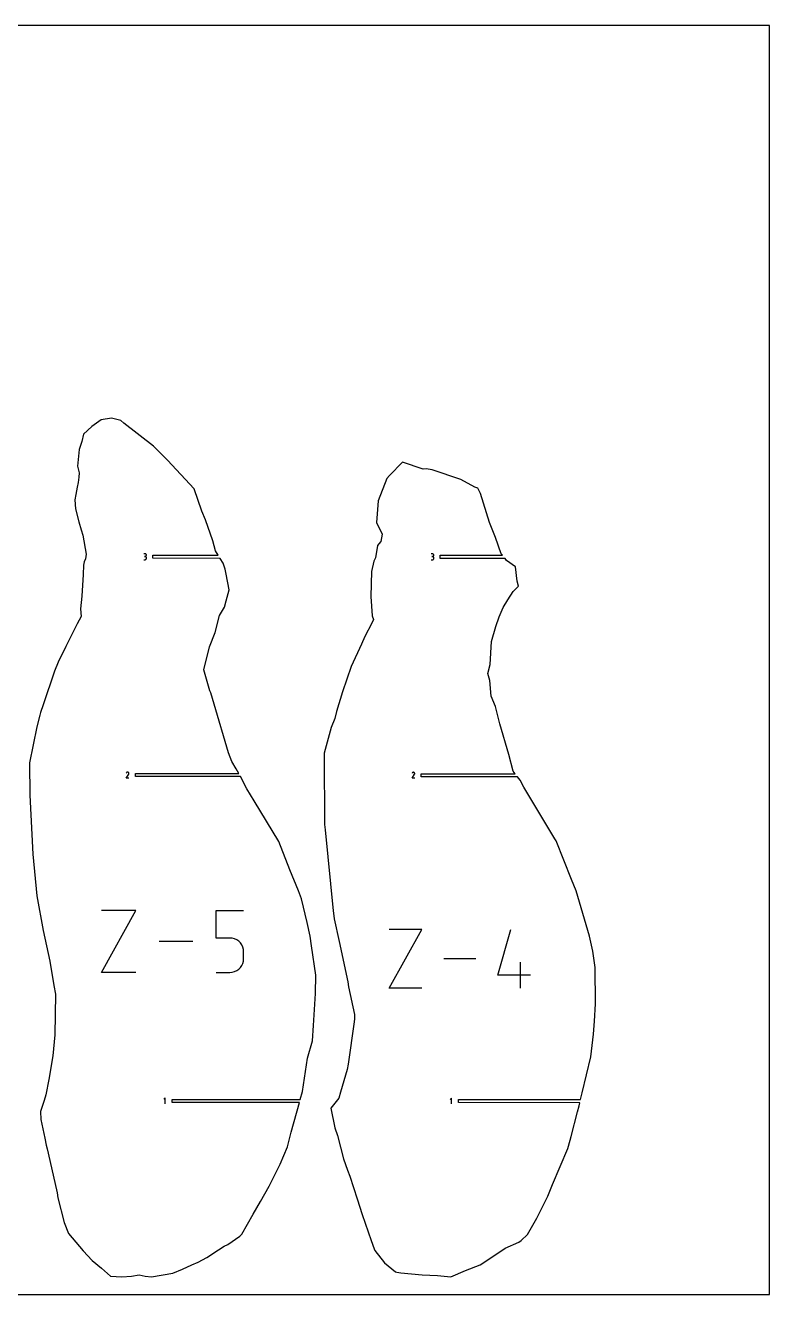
# Model space of a CAD drawing. Extents: x 0 to 560, y 0 to 480.
# Drawn here: x 278.4 to 560, y 0 to 480 of the extents above; entities that cross this region are included whole.
import ezdxf

# ---------------------------------------------------------------- set-up
doc = ezdxf.new("R2010")
doc.units = 0

msp = doc.modelspace()

# ---------------------------------------------------------------- linework, layer by layer
at = {"layer": 'annotation', "color": 1}
for p, q in [((323.674146, 280.17825), (323.176727, 280.17825)), ((323.674146, 279.183413), (323.425085, 279.183413)), ((323.425085, 279.183413), (323.674146, 279.183413)), ((323.763607, 280.17022), (323.674146, 280.17825)), ((323.674146, 279.183413), (323.763607, 279.191445)), ((323.763607, 279.175383), (323.674146, 279.183413)), ((323.674146, 279.183413), (323.674146, 279.183413)), ((323.847788, 280.147079), (323.763607, 280.17022)), ((323.763607, 279.191445), (323.847788, 279.214599)), ((323.847788, 279.152242), (323.763607, 279.175383)), ((323.925287, 280.11025), (323.847788, 280.147079)), ((323.847788, 279.214599), (323.925287, 279.251465)), ((323.925287, 279.115413), (323.847788, 279.152242)), ((323.994705, 280.061157), (323.925287, 280.11025)), ((323.925287, 279.251465), (323.994705, 279.300629)), ((323.994705, 279.066319), (323.925287, 279.115413)), ((324.054641, 280.001222), (323.994705, 280.061157)), ((323.994705, 279.300629), (324.054641, 279.360682)), ((324.054641, 279.006384), (323.994705, 279.066319)), ((324.103695, 279.931869), (324.054641, 280.001222)), ((324.054641, 279.360682), (324.103695, 279.43021)), ((324.103695, 278.937031), (324.054641, 279.006384)), ((324.140467, 279.854521), (324.103695, 279.931869)), ((324.103695, 279.43021), (324.140467, 279.507803)), ((324.140467, 278.859684), (324.103695, 278.937031)), ((324.163557, 279.770602), (324.140467, 279.854521)), ((324.140467, 279.507803), (324.163557, 279.592048)), ((324.163557, 278.775764), (324.140467, 278.859684)), ((324.171564, 279.681534), (324.163557, 279.770602)), ((324.163557, 279.592048), (324.171564, 279.681534)), ((324.171564, 278.686696), (324.163557, 278.775764)), ((324.163557, 278.348531), (324.171564, 278.437636)), ((324.171564, 279.681534), (324.171564, 279.681534)), ((324.171564, 278.437636), (324.171564, 278.686696)), ((324.171564, 278.686696), (324.171564, 278.686696)), ((432.437696, 280.130337), (431.940277, 280.130337)), ((432.437696, 279.1355), (432.188636, 279.1355)), ((432.188636, 279.1355), (432.437696, 279.1355)), ((432.527158, 280.122307), (432.437696, 280.130337)), ((432.437696, 279.1355), (432.527158, 279.143532)), ((432.527158, 279.12747), (432.437696, 279.1355)), ((432.437696, 279.1355), (432.437696, 279.1355)), ((432.611339, 280.099166), (432.527158, 280.122307)), ((432.527158, 279.143532), (432.611339, 279.166686)), ((432.611339, 279.104329), (432.527158, 279.12747)), ((432.688838, 280.062337), (432.611339, 280.099166)), ((432.611339, 279.166686), (432.688838, 279.203552)), ((432.688838, 279.0675), (432.611339, 279.104329)), ((432.758255, 280.013244), (432.688838, 280.062337)), ((432.688838, 279.203552), (432.758255, 279.252716)), ((432.758255, 279.018406), (432.688838, 279.0675)), ((432.818191, 279.953309), (432.758255, 280.013244)), ((432.758255, 279.252716), (432.818191, 279.312769)), ((432.818191, 278.958472), (432.758255, 279.018406)), ((432.867245, 279.883956), (432.818191, 279.953309)), ((432.818191, 279.312769), (432.867245, 279.382297)), ((432.867245, 278.889119), (432.818191, 278.958472)), ((432.904017, 279.806608), (432.867245, 279.883956)), ((432.867245, 279.382297), (432.904017, 279.45989)), ((432.904017, 278.811771), (432.867245, 278.889119)), ((432.927107, 279.722689), (432.904017, 279.806608)), ((432.904017, 279.45989), (432.927107, 279.544135)), ((432.927107, 278.727851), (432.904017, 278.811771)), ((432.935115, 279.633621), (432.927107, 279.722689)), ((432.927107, 279.544135), (432.935115, 279.633621)), ((432.935115, 278.638783), (432.927107, 278.727851)), ((432.935115, 279.633621), (432.935115, 279.633621)), ((432.935115, 278.389723), (432.935115, 278.638783)), ((432.935115, 278.638783), (432.935115, 278.638783)), ((323.176727, 277.940919), (323.674146, 277.940919)), ((323.674146, 277.940919), (323.763607, 277.948945)), ((323.674146, 277.940919), (323.674146, 277.940919)), ((323.763607, 277.948945), (323.847788, 277.972074)), ((323.847788, 277.972074), (323.925287, 278.008888)), ((323.925287, 278.008888), (323.994705, 278.057966)), ((323.994705, 278.057966), (324.054641, 278.11789)), ((324.054641, 278.11789), (324.103695, 278.187238)), ((324.103695, 278.187238), (324.140467, 278.264592)), ((324.140467, 278.264592), (324.163557, 278.348531)), ((431.940277, 277.893006), (432.437696, 277.893006)), ((432.437696, 277.893006), (432.527158, 277.901032)), ((432.437696, 277.893006), (432.437696, 277.893006)), ((432.527158, 277.901032), (432.611339, 277.924161)), ((432.611339, 277.924161), (432.688838, 277.960975)), ((432.688838, 277.960975), (432.758255, 278.010053)), ((432.758255, 278.010053), (432.818191, 278.069977)), ((432.818191, 278.069977), (432.867245, 278.139325)), ((432.867245, 278.139325), (432.904017, 278.216679)), ((432.904017, 278.216679), (432.927107, 278.300618)), ((432.927107, 278.300618), (432.935115, 278.389723)), ((316.575335, 195.352272), (317.494598, 196.832166)), ((316.64206, 197.343211), (316.57674, 197.217908)), ((316.693897, 197.416717), (316.64206, 197.343211)), ((316.75609, 197.478077), (316.693897, 197.416717)), ((316.826747, 197.5268), (316.75609, 197.478077)), ((316.903977, 197.562395), (316.826747, 197.5268)), ((316.985889, 197.584371), (316.903977, 197.562395)), ((317.07059, 197.592235), (316.985889, 197.584371)), ((317.156189, 197.585497), (317.07059, 197.592235)), ((317.240795, 197.563666), (317.156189, 197.585497)), ((317.322517, 197.526249), (317.240795, 197.563666)), ((317.395608, 197.474347), (317.322517, 197.526249)), ((317.322517, 197.526249), (317.322517, 197.526249)), ((317.45672, 197.412065), (317.395608, 197.474347)), ((317.50531, 197.341312), (317.45672, 197.412065)), ((317.494598, 196.832166), (317.495697, 196.833526)), ((317.494598, 196.832166), (317.494598, 196.832166)), ((317.495697, 196.833526), (317.49675, 196.834897)), ((317.49675, 196.834897), (317.497766, 196.836292)), ((317.497766, 196.836292), (317.498751, 196.837721)), ((317.498751, 196.837721), (317.499711, 196.839197)), ((317.499711, 196.839197), (317.500654, 196.84073)), ((317.500654, 196.84073), (317.501586, 196.842333)), ((317.501586, 196.842333), (317.502515, 196.844016)), ((317.502515, 196.844016), (317.503448, 196.845792)), ((317.503448, 196.845792), (317.541404, 196.927287)), ((317.503448, 196.845792), (317.503448, 196.845792)), ((317.540834, 197.263996), (317.50531, 197.341312)), ((317.562749, 197.182027), (317.540834, 197.263996)), ((317.541404, 196.927287), (317.563577, 197.011764)), ((317.570511, 197.097314), (317.562749, 197.182027)), ((317.563577, 197.011764), (317.570511, 197.097314)), ((424.781359, 197.295298), (424.716039, 197.169995)), ((424.833196, 197.368804), (424.781359, 197.295298)), ((424.895389, 197.430164), (424.833196, 197.368804)), ((424.966046, 197.478887), (424.895389, 197.430164)), ((425.043276, 197.514482), (424.966046, 197.478887)), ((425.125187, 197.536458), (425.043276, 197.514482)), ((425.209888, 197.544322), (425.125187, 197.536458)), ((425.295488, 197.537584), (425.209888, 197.544322)), ((425.380094, 197.515753), (425.295488, 197.537584)), ((425.461816, 197.478336), (425.380094, 197.515753)), ((425.534907, 197.426434), (425.461816, 197.478336)), ((425.461816, 197.478336), (425.461816, 197.478336)), ((425.596019, 197.364152), (425.534907, 197.426434)), ((425.644609, 197.293399), (425.596019, 197.364152)), ((425.642746, 196.797879), (425.680702, 196.879374)), ((425.680133, 197.216084), (425.644609, 197.293399)), ((425.702047, 197.134114), (425.680133, 197.216084)), ((425.680702, 196.879374), (425.702876, 196.963851)), ((425.70981, 197.049401), (425.702047, 197.134114)), ((425.702876, 196.963851), (425.70981, 197.049401)), ((317.570173, 195.352272), (316.575335, 195.352272)), ((424.714634, 195.304359), (425.633896, 196.784253)), ((425.709471, 195.304359), (424.714634, 195.304359)), ((425.633896, 196.784253), (425.634995, 196.785613)), ((425.633896, 196.784253), (425.633896, 196.784253)), ((425.634995, 196.785613), (425.636049, 196.786984)), ((425.636049, 196.786984), (425.637065, 196.788379)), ((425.637065, 196.788379), (425.638049, 196.789808)), ((425.638049, 196.789808), (425.639009, 196.791284)), ((425.639009, 196.791284), (425.639952, 196.792817)), ((425.639952, 196.792817), (425.640885, 196.79442)), ((425.640885, 196.79442), (425.641814, 196.796103)), ((425.641814, 196.796103), (425.642746, 196.797879)), ((425.642746, 196.797879), (425.642746, 196.797879)), ((307.246468, 121.854449), (320.233665, 145.244311)), ((320.233665, 145.244311), (307.246468, 145.244311)), ((350.565238, 134.828444), (350.565238, 145.244311)), ((350.565238, 145.244311), (360.953235, 145.244311)), ((355.759236, 134.828444), (350.565238, 134.828444)), ((356.691844, 134.745079), (355.759236, 134.828444)), ((357.570029, 134.50465), (356.691844, 134.745079)), ((358.379025, 134.121656), (357.570029, 134.50465)), ((416.056021, 115.918716), (428.373971, 138.103268)), ((428.373971, 138.103268), (416.056021, 138.103268)), ((457.142518, 120.850626), (462.061907, 138.103268)), ((341.79624, 133.54938), (329.007063, 133.54938)), ((359.104069, 133.610596), (358.379025, 134.121656)), ((359.730396, 132.985969), (359.104069, 133.610596)), ((360.243241, 132.262275), (359.730396, 132.985969)), ((360.627839, 131.454013), (360.243241, 132.262275)), ((360.869425, 130.575681), (360.627839, 131.454013)), ((360.953235, 129.64178), (360.869425, 130.575681)), ((360.953235, 127.054315), (360.953235, 129.64178)), ((360.953235, 129.64178), (360.953235, 129.64178)), ((360.242915, 124.430397), (360.62767, 125.240416)), ((360.62767, 125.240416), (360.869377, 126.119961)), ((360.869377, 126.119961), (360.953235, 127.054315)), ((448.825398, 127.010992), (436.695264, 127.010992)), ((465.768143, 115.918716), (465.768143, 125.771407)), ((320.233665, 121.854449), (307.246468, 121.854449)), ((350.565238, 121.854449), (355.759236, 121.854449)), ((355.759236, 121.854449), (356.691458, 121.938267)), ((355.759236, 121.854449), (355.759236, 121.854449)), ((356.691458, 121.938267), (357.569437, 122.179909)), ((357.569437, 122.179909), (358.378373, 122.56466)), ((358.378373, 122.56466), (359.103466, 123.077803)), ((359.103466, 123.077803), (359.729913, 123.70462)), ((359.729913, 123.70462), (360.242915, 124.430397)), ((469.460467, 120.850626), (457.142518, 120.850626)), ((428.373971, 115.918716), (416.056021, 115.918716)), ((331.275398, 74.382882), (330.777417, 73.884761)), ((331.275398, 72.142882), (331.275398, 74.382882)), ((439.589674, 74.334969), (439.091693, 73.836848)), ((439.589674, 72.094969), (439.589674, 74.334969))]:
    msp.add_line(p, q, dxfattribs=at)
at = {"layer": 'boundary', "color": 5}
for p, q in [((310.936324, 331.494208), (307.074554, 330.774336)), ((314.447691, 330.552814), (310.936324, 331.494208)), ((303.553002, 328.274091), (300.35992, 325.351652)), ((307.074554, 330.774336), (303.553002, 328.274091)), ((315.651107, 329.545965), (314.447691, 330.552814)), ((326.897886, 320.890998), (315.651107, 329.545965)), ((299.762747, 322.643043), (298.739194, 319.600791)), ((300.35992, 325.351652), (299.762747, 322.643043)), ((298.739194, 319.600791), (298.140479, 313.353003)), ((329.389319, 318.40591), (326.897886, 320.890998)), ((330.888475, 316.859705), (329.389319, 318.40591)), ((332.142447, 315.52875), (330.888475, 316.859705)), ((298.140479, 313.353003), (298.716648, 310.782192)), ((342.227503, 304.781048), (332.142447, 315.52875)), ((421.047857, 314.755467), (416.112016, 309.819825)), ((428.907814, 312.216858), (421.047857, 314.755467)), ((430.081268, 312.281444), (428.907814, 312.216858)), ((432.277895, 311.884298), (430.081268, 312.281444)), ((298.616076, 309.174473), (298.3254, 307.087796)), ((298.716648, 310.782192), (298.616076, 309.174473)), ((415.12406, 308.646144), (411.903246, 300.169479)), ((416.112016, 309.819825), (415.12406, 308.646144)), ((443.122262, 308.21484), (432.277895, 311.884298)), ((448.472311, 305.370791), (443.122262, 308.21484)), ((297.478256, 302.644334), (297.156758, 300.573939)), ((297.952882, 305.374066), (297.478256, 302.644334)), ((298.3254, 307.087796), (297.952882, 305.374066)), ((345.216062, 296.254246), (342.227503, 304.781048)), ((449.585297, 304.987083), (448.472311, 305.370791)), ((450.59026, 302.9084), (449.585297, 304.987083)), ((453.987508, 292.055952), (450.59026, 302.9084)), ((297.156758, 300.573939), (297.291871, 297.138476)), ((411.903246, 300.169479), (411.272104, 292.039071)), ((297.291871, 297.138476), (298.596513, 292.305805)), ((346.601893, 293.068087), (345.216062, 296.254246)), ((349.349706, 285.118402), (346.601893, 293.068087)), ((298.596513, 292.305805), (299.558376, 289.211196)), ((299.558376, 289.211196), (300.123342, 287.187483)), ((411.272104, 292.039071), (413.386115, 287.599445)), ((456.305502, 286.320364), (453.987508, 292.055952)), ((300.123342, 287.187483), (301.34142, 280.032058)), ((350.347044, 281.25433), (349.349706, 285.118402)), ((411.629418, 283.243782), (410.815716, 278.668571)), ((412.120202, 283.901238), (411.629418, 283.243782)), ((412.906317, 284.75567), (412.120202, 283.901238)), ((413.386115, 287.599445), (412.906317, 284.75567)), ((458.426347, 280.206748), (456.305502, 286.320364)), ((301.34142, 280.032058), (301.170241, 278.26946)), ((326.601426, 278.487849), (326.601426, 279.633849)), ((326.601426, 279.633849), (351.361711, 279.633849)), ((352.123111, 278.417849), (326.601426, 278.487849)), ((351.361711, 279.633849), (350.347044, 281.25433)), ((353.239902, 276.63427), (352.123111, 278.417849)), ((410.815716, 278.668571), (410.244017, 277.380193)), ((435.364977, 278.439936), (435.364977, 279.585936)), ((435.364977, 279.585936), (458.941009, 279.585936)), ((459.876482, 278.369936), (435.364977, 278.439936)), ((458.941009, 279.585936), (458.426347, 280.206748)), ((300.374076, 275.805591), (300.246488, 272.390826)), ((300.645636, 277.087212), (300.374076, 275.805591)), ((301.170241, 278.26946), (300.645636, 277.087212)), ((354.018686, 274.361033), (353.239902, 276.63427)), ((354.386058, 272.472164), (354.018686, 274.361033)), ((410.244017, 277.380193), (409.403896, 273.415257)), ((460.402302, 277.591903), (459.876482, 278.369936)), ((463.828334, 275.208933), (460.402302, 277.591903)), ((464.457555, 269.757309), (463.828334, 275.208933)), ((300.246488, 272.390826), (299.781213, 264.191146)), ((355.546696, 266.59229), (354.386058, 272.472164)), ((409.403896, 273.415257), (409.052087, 263.999439)), ((464.923071, 267.868058), (464.457555, 269.757309)), ((299.781213, 264.191146), (299.18658, 259.350413)), ((354.311399, 262.390434), (355.546696, 266.59229)), ((460.890926, 262.693671), (462.903131, 265.912572)), ((462.903131, 265.912572), (464.923071, 267.868058)), ((299.18658, 259.350413), (299.4604, 256.43493)), ((351.875924, 256.805717), (353.77673, 259.91969)), ((353.77673, 259.91969), (354.311399, 262.390434)), ((409.052087, 263.999439), (409.641244, 256.679666)), ((457.719182, 256.328831), (459.126946, 259.813576)), ((459.126946, 259.813576), (460.890926, 262.693671)), ((299.4604, 256.43493), (298.009581, 253.6792)), ((350.195121, 250.37828), (351.875924, 256.805717)), ((410.122444, 255.379273), (409.473244, 253.97854)), ((409.641244, 256.679666), (410.122444, 255.379273)), ((456.415819, 252.663404), (457.719182, 256.328831)), ((298.009581, 253.6792), (293.660212, 245.115557)), ((348.10679, 244.958203), (350.195121, 250.37828)), ((409.473244, 253.97854), (406.838224, 248.916351)), ((454.803632, 247.031573), (456.415819, 252.663404)), ((293.660212, 245.115557), (290.759756, 239.15115)), ((345.853363, 236.251883), (348.10679, 244.958203)), ((405.519499, 246.012152), (401.651439, 237.590445)), ((406.838224, 248.916351), (405.519499, 246.012152)), ((454.297726, 238.359632), (454.803632, 247.031573)), ((289.447988, 235.831129), (285.130804, 223.005334)), ((290.759756, 239.15115), (289.447988, 235.831129)), ((348.146818, 228.400631), (345.853363, 236.251883)), ((401.651439, 237.590445), (398.367782, 227.921425)), ((453.38576, 234.83617), (454.297726, 238.359632)), ((454.142756, 232.244721), (453.38576, 234.83617)), ((454.641924, 226.303349), (454.142756, 232.244721)), ((348.60167, 227.521796), (348.146818, 228.400631)), ((349.88323, 223.26917), (348.60167, 227.521796)), ((398.367782, 227.921425), (396.106175, 220.580879)), ((456.241584, 222.436397), (454.641924, 226.303349)), ((285.130804, 223.005334), (284.14668, 220.107493)), ((355.244673, 204.916773), (349.88323, 223.26917)), ((457.94184, 215.864376), (456.241584, 222.436397)), ((283.852644, 219.117141), (282.681062, 214.76609)), ((284.14668, 220.107493), (283.852644, 219.117141)), ((395.467018, 217.912271), (394.154627, 214.447177)), ((396.106175, 220.580879), (395.467018, 217.912271)), ((282.681062, 214.76609), (279.974109, 201.1202)), ((394.154627, 214.447177), (391.420706, 204.770606)), ((461.337404, 204.223664), (457.94184, 215.864376)), ((356.475552, 201.552488), (355.244673, 204.916773)), ((391.420706, 204.770606), (391.406461, 203.224806)), ((391.406461, 203.224806), (391.581026, 178.583641)), ((462.908262, 197.990094), (461.337404, 204.223664)), ((279.974109, 201.1202), (280.089283, 188.931582)), ((320.000035, 195.89929), (320.000035, 197.04529)), ((320.000035, 197.04529), (359.132792, 197.045289)), ((358.172975, 198.876516), (356.475552, 201.552488)), ((359.132792, 197.045289), (358.172975, 198.876516)), ((428.139334, 195.851377), (428.139334, 196.997377)), ((428.139334, 196.997377), (463.68148, 196.997377)), ((463.68148, 196.997377), (462.908262, 197.990094)), ((359.733455, 195.89929), (320.000035, 195.89929)), ((362.158028, 191.273469), (359.733455, 195.89929)), ((464.628611, 195.781377), (428.139334, 195.851377)), ((465.577458, 194.563174), (464.628611, 195.781377)), ((466.974577, 191.897624), (465.577458, 194.563174)), ((280.089283, 188.931582), (281.157265, 166.596689)), ((364.914303, 186.698356), (362.158028, 191.273469)), ((478.735011, 172.3766), (466.974577, 191.897624)), ((374.263467, 171.297734), (364.914303, 186.698356)), ((391.581026, 178.583641), (391.588373, 177.806087)), ((391.588373, 177.806087), (391.785241, 175.781129)), ((391.785241, 175.781129), (394.879582, 145.084226)), ((378.465115, 160.615766), (374.263467, 171.297734)), ((479.202937, 171.609731), (478.735011, 172.3766)), ((485.078163, 156.975088), (479.202937, 171.609731)), ((281.157265, 166.596689), (282.779384, 150.75194)), ((381.791763, 152.647002), (378.465115, 160.615766)), ((485.907727, 154.866065), (485.078163, 156.975088)), ((486.836926, 152.640229), (485.907727, 154.866065)), ((282.779384, 150.75194), (285.080765, 137.73698)), ((382.888555, 149.623577), (381.791763, 152.647002)), ((384.96026, 140.705939), (382.888555, 149.623577)), ((491.821687, 135.500241), (486.836926, 152.640229)), ((394.879582, 145.084226), (395.0677, 143.308735)), ((386.140964, 135.587848), (384.96026, 140.705939)), ((395.0677, 143.308735), (395.259126, 142.100304)), ((395.259126, 142.100304), (397.083214, 133.569902)), ((285.080765, 137.73698), (287.583128, 126.060795)), ((386.654491, 131.908174), (386.140964, 135.587848)), ((493.130905, 129.825072), (491.821687, 135.500241)), ((388.231461, 120.842755), (386.654491, 131.908174)), ((397.083214, 133.569902), (400.347732, 118.337454)), ((493.988219, 123.68199), (493.130905, 129.825072)), ((287.583128, 126.060795), (289.153522, 116.839021)), ((388.174059, 113.866152), (388.231461, 120.842755)), ((494.115593, 110.021236), (493.988219, 123.68199)), ((289.153522, 116.839021), (289.8449, 113.641288)), ((400.347732, 118.337454), (400.685457, 116.354239)), ((400.685457, 116.354239), (402.928189, 105.981246)), ((289.8449, 113.641288), (289.555464, 98.292325)), ((387.40907, 101.814058), (388.174059, 113.866152)), ((402.928189, 105.981246), (402.896958, 104.325016)), ((493.695831, 103.40806), (494.115593, 110.021236)), ((387.029298, 95.956506), (387.40907, 101.814058)), ((402.785115, 103.154526), (400.522722, 87.187151)), ((402.896958, 104.325016), (402.785115, 103.154526)), ((493.380334, 98.54187), (493.695831, 103.40806)), ((289.555464, 98.292325), (288.794473, 90.328215)), ((492.36011, 89.90022), (493.380334, 98.54187)), ((385.173113, 89.416218), (387.029298, 95.956506)), ((288.794473, 90.328215), (287.229728, 81.323631)), ((383.222343, 76.801714), (385.173113, 89.416218)), ((400.522722, 87.187151), (400.131163, 85.129072)), ((489.115663, 76.331763), (492.36011, 89.90022)), ((400.131163, 85.129072), (397.616763, 76.52)), ((287.229728, 81.323631), (286.140874, 75.600494)), ((382.400804, 73.835881), (383.222343, 76.801714)), ((285.353367, 73.004853), (284.168527, 69.307531)), ((285.884416, 74.722408), (285.353367, 73.004853)), ((286.140874, 75.600494), (285.884416, 74.722408)), ((333.953618, 72.689882), (333.953618, 73.835882)), ((333.953618, 73.835882), (382.400804, 73.835881)), ((382.063971, 72.619882), (333.953618, 72.689882)), ((378.966255, 61.436834), (382.063971, 72.619882)), ((396.943452, 74.342327), (393.952727, 70.568574)), ((397.616763, 76.52), (396.943452, 74.342327)), ((442.267894, 72.641968), (442.267894, 73.787969)), ((442.267894, 73.787969), (488.393714, 73.787968)), ((488.155874, 72.571969), (442.267894, 72.641968)), ((487.982111, 71.448347), (488.155874, 72.571969)), ((488.393714, 73.787968), (489.115663, 76.331763)), ((284.168527, 69.307531), (284.195409, 66.189933)), ((393.952727, 70.568574), (395.514269, 63.119835)), ((484.922203, 59.776756), (487.322798, 69.068163)), ((487.322798, 69.068163), (487.982111, 71.448347)), ((284.195409, 66.189933), (285.783164, 59.170324)), ((395.514269, 63.119835), (396.490815, 60.212454)), ((285.783164, 59.170324), (286.302606, 56.490727)), ((377.526288, 55.863497), (378.966255, 61.436834)), ((396.490815, 60.212454), (398.75679, 51.398847)), ((483.944852, 56.088857), (484.922203, 59.776756)), ((286.302606, 56.490727), (286.642974, 55.088208)), ((286.642974, 55.088208), (287.629949, 50.707136)), ((374.815899, 49.289894), (377.526288, 55.863497)), ((477.905109, 41.637622), (483.605838, 55.202901)), ((483.605838, 55.202901), (483.944852, 56.088857)), ((287.629949, 50.707136), (290.362588, 38.517363)), ((370.587744, 40.964616), (374.815899, 49.289894)), ((398.75679, 51.398847), (400.335057, 47.010199)), ((400.335057, 47.010199), (401.172025, 44.805779)), ((401.172025, 44.805779), (403.87844, 36.160142)), ((290.362588, 38.517363), (290.638707, 36.62464)), ((367.294747, 35.253813), (370.587744, 40.964616)), ((476.025871, 37.195295), (477.905109, 41.637622)), ((290.638707, 36.62464), (293.087368, 27.250956)), ((364.632632, 30.3833), (367.294747, 35.253813)), ((403.87844, 36.160142), (405.857307, 30.254569)), ((471.871239, 28.867205), (476.025871, 37.195295)), ((360.251164, 22.823715), (364.632632, 30.3833)), ((405.857307, 30.254569), (409.267006, 20.402451)), ((468.323653, 22.746364), (471.871239, 28.867205)), ((293.087368, 27.250956), (294.720076, 23.162599)), ((294.720076, 23.162599), (300.243648, 16.566206)), ((354.976945, 18.895724), (359.512078, 22.113728)), ((359.512078, 22.113728), (360.251164, 22.823715)), ((409.267006, 20.402451), (410.336025, 17.369507)), ((459.983935, 17.615453), (465.150615, 19.896465)), ((465.150615, 19.896465), (465.940123, 20.456678)), ((465.940123, 20.456678), (468.323653, 22.746364)), ((300.243648, 16.566206), (303.693675, 12.914874)), ((347.029733, 13.995146), (351.476635, 16.888099)), ((351.476635, 16.888099), (353.582347, 18.280029)), ((353.582347, 18.280029), (354.976945, 18.895724)), ((410.336025, 17.369507), (410.67069, 16.649699)), ((410.67069, 16.649699), (414.260554, 12.048731)), ((452.182739, 12.458659), (459.983935, 17.615453)), ((303.693675, 12.914874), (307.213336, 9.99083)), ((307.213336, 9.99083), (310.648852, 6.972644)), ((337.857469, 9.567117), (341.35682, 11.27171)), ((341.35682, 11.27171), (343.787854, 12.300854)), ((343.787854, 12.300854), (347.029733, 13.995146)), ((414.260554, 12.048731), (418.470739, 8.61145)), ((444.972084, 9.061044), (450.425285, 11.315341)), ((450.425285, 11.315341), (452.182739, 12.458659)), ((310.648852, 6.972644), (314.856889, 6.6675)), ((314.856889, 6.6675), (318.51218, 7.003258)), ((318.51218, 7.003258), (321.487633, 7.418508)), ((321.487633, 7.418508), (323.662894, 7.021203)), ((323.662894, 7.021203), (326.088502, 6.737462)), ((326.088502, 6.737462), (334.176402, 8.128754)), ((334.176402, 8.128754), (337.857469, 9.567117)), ((418.470739, 8.61145), (419.001001, 8.469815)), ((419.001001, 8.469815), (420.509462, 8.208298)), ((420.509462, 8.208298), (428.496948, 7.513967)), ((428.496948, 7.513967), (434.374463, 7.284269)), ((434.374463, 7.284269), (439.376101, 6.6675)), ((439.376101, 6.6675), (444.972084, 9.061044))]:
    msp.add_line(p, q, dxfattribs=at)
at = {"layer": 'frame', "color": 5}
for p, q in [((560, 480), (0, 480)), ((560, 0), (560, 480)), ((0, 0), (560, 0))]:
    msp.add_line(p, q, dxfattribs=at)

doc.saveas('drawing.dxf')
